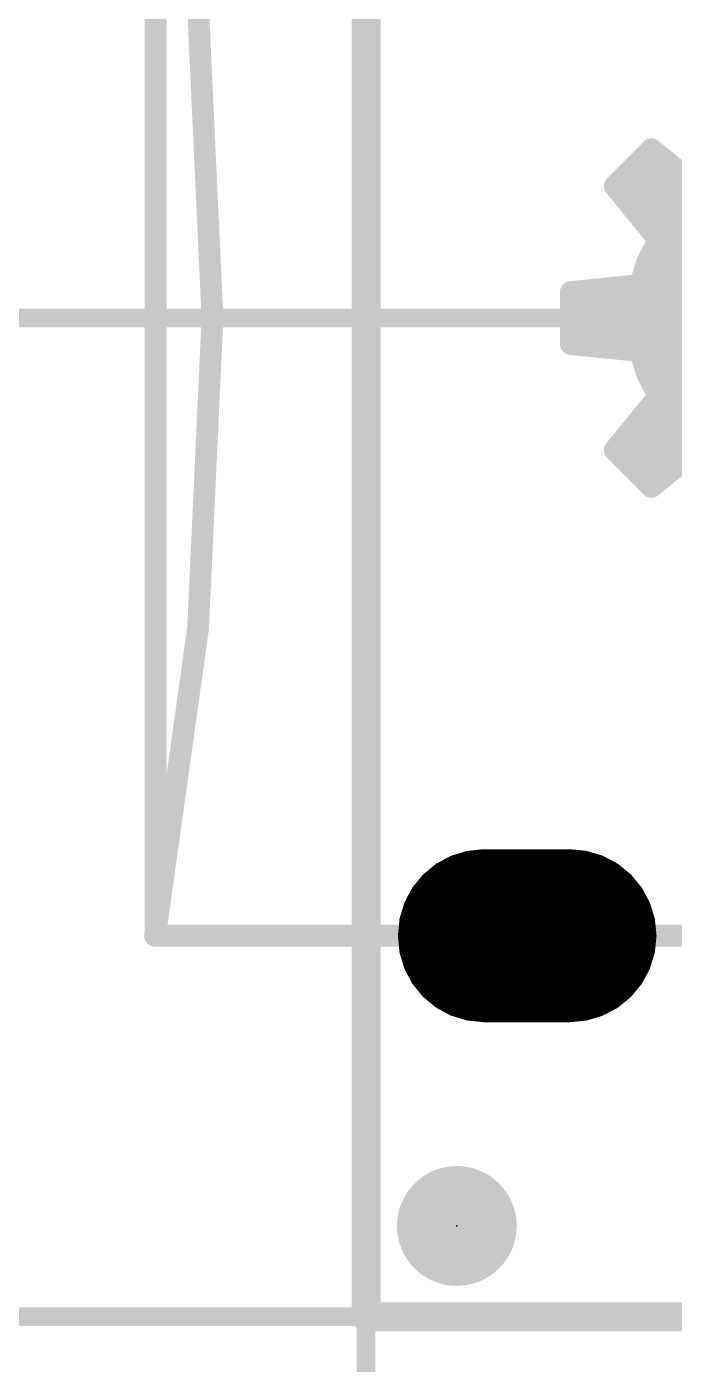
# Model space of a CAD drawing. Extents: x -22.2 to 64.4, y -24.7 to 14.1.
# Drawn here: x -2.37 to 2.16, y -0.33 to 9.02 of the extents above; entities that cross this region are included whole.
import ezdxf

# ---------------------------------------------------------------- set-up
doc = ezdxf.new("R2010")
doc.units = 0
for name, color, linetype in [('1', 12, 'CONTINUOUS'), ('16', 132, 'CONTINUOUS'), ('20', 31, 'CONTINUOUS'), ('21', 253, 'CONTINUOUS'), ('22', 253, 'CONTINUOUS'), ('23', 53, 'CONTINUOUS'), ('24', 53, 'CONTINUOUS'), ('29', 253, 'CONTINUOUS'), ('47', 253, 'CONTINUOUS'), ('51', 253, 'CONTINUOUS'), ('52', 253, 'CONTINUOUS')]:
    doc.layers.add(name, color=color, linetype=linetype)

# ---------------------------------------------------------------- blocks, each defined once
blk = doc.blocks.new('PIE')
at = {"const_width": 0.5}
blk.add_lwpolyline([(0, -0.25, 1), (0, 0.25, 1), (0, -0.25)], format="xyb", dxfattribs=at)
blk = doc.blocks.new('RECT160000X256000R100')
at = {"const_width": 0.5}
blk.add_lwpolyline([(0.25, -0.3), (0.25, 0.3, 0.4142), (0, 0.55), (0, 0.55, 0.4142), (-0.25, 0.3), (-0.25, -0.3, 0.4142), (0, -0.55), (0, -0.55, 0.4142)], format="xyb", close=True, dxfattribs=at)
blk.add_solid([(-0.0254, -0.3254), (0.0254, -0.3254), (-0.0254, 0.3254), (0.0254, 0.3254)])

msp = doc.modelspace()

# ---------------------------------------------------------------- linework, layer by layer
at = {"layer": '1', "const_width": 0.2032}
for points in [[(0, 0), (0, 13.97)], [(38.1, 0), (0, 0)]]:
    msp.add_lwpolyline(points, dxfattribs=at)
at = {"layer": '1', "const_width": 0.1016}
for points in [[(0, 0.0508, 1), (0, -0.0508)], [(-0.0508, 0, 1), (0.0508, 0)]]:
    msp.add_lwpolyline(points, format="xyb", dxfattribs=at)
at = {"layer": '16', "const_width": 0.2032}
for points in [[(0, 0), (0, 13.97)], [(38.1, 0), (0, 0)]]:
    msp.add_lwpolyline(points, dxfattribs=at)
at = {"layer": '16', "const_width": 0.1016}
for points in [[(0, 0.0508, 1), (0, -0.0508)], [(-0.0508, 0, 1), (0.0508, 0)]]:
    msp.add_lwpolyline(points, format="xyb", dxfattribs=at)
at = {"layer": '20', "const_width": 0.2032}
for points in [[(0, 13.97), (0, 0)], [(0, 0), (38.1, 0)]]:
    msp.add_lwpolyline(points, dxfattribs=at)
at = {"layer": '20', "const_width": 0.1016}
for points in [[(0, 0.0508, 1), (0, -0.0508)], [(-0.0508, 0, 1), (0.0508, 0)]]:
    msp.add_lwpolyline(points, format="xyb", dxfattribs=at)
at = {"layer": '21', "const_width": 0.1524}
msp.add_lwpolyline([(4.023, 2.665), (2.223, 2.665)], dxfattribs=at)
at = {"layer": '21', "const_width": 0.0762}
msp.add_lwpolyline([(2.223, 2.7031, 1), (2.223, 2.6269)], format="xyb", dxfattribs=at)
at = {"layer": '22', "const_width": 0.15}
for points in [[(1.739, 7.9085), (1.9975, 8.167)], [(1.9975, 8.167), (2.3745, 7.8596)], [(1.9305, 8.1), (2.0797, 8.1)], [(2.0464, 7.5315), (1.739, 7.9085)], [(1.7805, 7.95), (2.2636, 7.95)], [(1.8275, 7.8), (4.0145, 7.8)], [(1.9498, 7.65), (3.8922, 7.65)], [(1.9682, 7.3797), (2.0464, 7.5315)], [(2.0302, 7.5), (3.8118, 7.5)], [(1.9161, 7.217), (1.9682, 7.3797)], [(1.9587, 7.35), (2.6304, 7.35)], [(1.4322, 7.1678), (1.9161, 7.217)], [(1.4322, 6.8022), (1.4322, 7.1678)], [(1.7489, 7.2), (2.5083, 7.2)], [(1.4322, 7.05), (2.4574, 7.05)], [(1.4322, 6.9), (2.4631, 6.9)], [(1.9161, 6.753), (1.4322, 6.8022)], [(1.9682, 6.5903), (1.9161, 6.753)], [(1.9171, 6.75), (2.5185, 6.75)], [(1.9651, 6.6), (2.6596, 6.6)], [(2.0464, 6.4385), (1.9682, 6.5903)], [(1.739, 6.0615), (2.0464, 6.4385)], [(2.0405, 6.45), (3.8015, 6.45)], [(1.9335, 6.3), (3.9085, 6.3)], [(1.8112, 6.15), (4.0308, 6.15)], [(2.3745, 6.1104), (1.9975, 5.803)], [(1.9975, 5.803), (1.739, 6.0615)], [(1.8005, 6), (2.2391, 6)], [(1.9505, 5.85), (2.0551, 5.85)]]:
    msp.add_lwpolyline(points, dxfattribs=at)
at = {"layer": '22', "const_width": 0.075}
for points in [[(2.0212, 8.1961, 1), (1.9738, 8.1379)], [(2.024, 8.1405, 1), (1.971, 8.1935)], [(1.9305, 8.1375, 1), (1.9305, 8.0625)], [(2.0797, 8.0625, 1), (2.0797, 8.1375)], [(1.7681, 7.9322, 1), (1.7099, 7.8848)], [(1.7125, 7.935, 1), (1.7655, 7.882)], [(1.7805, 7.9875, 1), (1.7805, 7.9125)], [(1.8275, 7.8375, 1), (1.8275, 7.7625)], [(1.9498, 7.6875, 1), (1.9498, 7.6125)], [(2.0797, 7.5143, 1), (2.0131, 7.5487)], [(2.0173, 7.5078, 1), (2.0755, 7.5552)], [(2.0302, 7.5375, 1), (2.0302, 7.4625)], [(1.9587, 7.3875, 1), (1.9587, 7.3125)], [(1.9348, 7.3968, 1), (2.0015, 7.3625)], [(2.0039, 7.3682, 1), (1.9325, 7.3911)], [(1.4697, 7.1678, 1), (1.3947, 7.1678)], [(1.4284, 7.2051, 1), (1.436, 7.1305)], [(1.7489, 7.2375, 1), (1.7489, 7.1625)], [(1.8804, 7.2284, 1), (1.9518, 7.2056)], [(1.9199, 7.1797, 1), (1.9123, 7.2543)], [(1.4322, 7.0875, 1), (1.4322, 7.0125)], [(1.4322, 6.9375, 1), (1.4322, 6.8625)], [(1.436, 6.8395, 1), (1.4284, 6.7649)], [(1.3947, 6.8022, 1), (1.4697, 6.8022)], [(1.9518, 6.7644, 1), (1.8804, 6.7416)], [(1.9171, 6.7875, 1), (1.9171, 6.7125)], [(1.9123, 6.7157, 1), (1.9199, 6.7903)], [(1.9651, 6.6375, 1), (1.9651, 6.5625)], [(2.0015, 6.6075, 1), (1.9348, 6.5732)], [(1.9325, 6.5789, 1), (2.0039, 6.6018)], [(2.0405, 6.4875, 1), (2.0405, 6.4125)], [(2.0131, 6.4213, 1), (2.0797, 6.4557)], [(2.0755, 6.4148, 1), (2.0173, 6.4622)], [(1.9335, 6.3375, 1), (1.9335, 6.2625)], [(1.8112, 6.1875, 1), (1.8112, 6.1125)], [(1.7655, 6.088, 1), (1.7125, 6.035)], [(1.7099, 6.0852, 1), (1.7681, 6.0378)], [(1.8005, 6.0375, 1), (1.8005, 5.9625)], [(1.9505, 5.8875, 1), (1.9505, 5.8125)], [(2.0551, 5.8125, 1), (2.0551, 5.8875)], [(1.9738, 5.8321, 1), (2.0212, 5.7739)], [(1.971, 5.7765, 1), (2.024, 5.8295)]]:
    msp.add_lwpolyline(points, format="xyb", dxfattribs=at)
at = {"layer": '23'}
msp.add_point((0.635, 0.635), dxfattribs=at)
at = {"layer": '24'}
msp.add_point((0.635, 0.635), dxfattribs=at)
at = {"layer": '29', "const_width": 0.01}
for points in [[(0.4915, 3.1629), (0.5945, 3.2186)], [(0.5231, 3.18), (1.7295, 3.18)], [(0.5416, 3.19), (1.7106, 3.19)], [(0.5602, 3.2), (1.6917, 3.2)], [(0.5787, 3.21), (1.6728, 3.21)], [(0.5945, 3.2186), (0.7065, 3.253)], [(0.5992, 3.22), (1.6539, 3.22)], [(0.6317, 3.23), (1.6206, 3.23)], [(0.6642, 3.24), (1.5871, 3.24)], [(0.6966, 3.25), (1.5537, 3.25)], [(0.7065, 3.253), (0.823, 3.265)], [(0.7743, 3.26), (1.476, 3.26)], [(0.823, 3.265), (1.423, 3.265)], [(1.423, 3.265), (1.5406, 3.2539)], [(1.5406, 3.2539), (1.6538, 3.2201)], [(1.6538, 3.2201), (1.7582, 3.1648)], [(0.3273, 2.9974), (0.4012, 3.0882)], [(0.4012, 3.0882), (0.4915, 3.1629)], [(0.4034, 3.09), (1.85, 3.09)], [(0.4155, 3.1), (1.8378, 3.1)], [(0.4275, 3.11), (1.8256, 3.11)], [(0.4396, 3.12), (1.8133, 3.12)], [(0.4517, 3.13), (1.801, 3.13)], [(0.4638, 3.14), (1.7887, 3.14)], [(0.4759, 3.15), (1.7764, 3.15)], [(0.4879, 3.16), (1.7641, 3.16)], [(0.5046, 3.17), (1.7484, 3.17)], [(1.7582, 3.1648), (1.8498, 3.0903)], [(1.8498, 3.0903), (1.9251, 2.9993)], [(0.2725, 2.8938), (0.3273, 2.9974)], [(0.3234, 2.99), (1.9301, 2.99)], [(0.3294, 3), (1.9245, 3)], [(0.3376, 3.01), (1.9162, 3.01)], [(0.3457, 3.02), (1.9079, 3.02)], [(0.3539, 3.03), (1.8997, 3.03)], [(0.362, 3.04), (1.8914, 3.04)], [(0.3701, 3.05), (1.8831, 3.05)], [(0.3783, 3.06), (1.8748, 3.06)], [(0.3864, 3.07), (1.8666, 3.07)], [(0.3945, 3.08), (1.8583, 3.08)], [(1.9251, 2.9993), (1.9812, 2.8954)], [(0.2758, 2.9), (1.9787, 2.9)], [(0.2811, 2.91), (1.9733, 2.91)], [(0.2864, 2.92), (1.9679, 2.92)], [(0.2917, 2.93), (1.9625, 2.93)], [(0.2969, 2.94), (1.9571, 2.94)], [(0.3022, 2.95), (1.9517, 2.95)], [(0.3075, 2.96), (1.9463, 2.96)], [(0.3128, 2.97), (1.9409, 2.97)], [(0.3181, 2.98), (1.9355, 2.98)], [(1.9812, 2.8954), (2.0159, 2.7825)], [(0.239, 2.7816), (0.2725, 2.8938)], [(0.2475, 2.81), (2.0075, 2.81)], [(0.2505, 2.82), (2.0044, 2.82)], [(0.2534, 2.83), (2.0013, 2.83)], [(0.2564, 2.84), (1.9982, 2.84)], [(0.2594, 2.85), (1.9952, 2.85)], [(0.2624, 2.86), (1.9921, 2.86)], [(0.2654, 2.87), (1.989, 2.87)], [(0.2684, 2.88), (1.9859, 2.88)], [(0.2714, 2.89), (1.9828, 2.89)], [(0.228, 2.665), (0.239, 2.7816)], [(0.2322, 2.71), (2.0234, 2.71)], [(0.2332, 2.72), (2.0224, 2.72)], [(0.2341, 2.73), (2.0213, 2.73)], [(0.2351, 2.74), (2.0203, 2.74)], [(0.236, 2.75), (2.0193, 2.75)], [(0.237, 2.76), (2.0182, 2.76)], [(0.2379, 2.77), (2.0172, 2.77)], [(0.2388, 2.78), (2.0162, 2.78)], [(0.2415, 2.79), (2.0136, 2.79)], [(0.2445, 2.8), (2.0105, 2.8)], [(2.0159, 2.7825), (2.028, 2.665)], [(0.239, 2.5484), (0.228, 2.665)], [(0.2285, 2.67), (2.0275, 2.67)], [(0.2285, 2.66), (2.0275, 2.66)], [(0.2294, 2.68), (2.0265, 2.68)], [(0.2294, 2.65), (2.0265, 2.65)], [(0.2304, 2.69), (2.0254, 2.69)], [(0.2304, 2.64), (2.0254, 2.64)], [(0.2313, 2.7), (2.0244, 2.7)], [(0.2313, 2.63), (2.0244, 2.63)], [(0.2322, 2.62), (2.0234, 2.62)], [(2.028, 2.665), (2.0159, 2.5475)], [(0.2332, 2.61), (2.0224, 2.61)], [(0.2341, 2.6), (2.0213, 2.6)], [(0.2351, 2.59), (2.0203, 2.59)], [(0.236, 2.58), (2.0193, 2.58)], [(0.237, 2.57), (2.0182, 2.57)], [(0.2379, 2.56), (2.0172, 2.56)], [(0.2388, 2.55), (2.0162, 2.55)], [(0.2725, 2.4362), (0.239, 2.5484)], [(0.2415, 2.54), (2.0136, 2.54)], [(0.2445, 2.53), (2.0105, 2.53)], [(2.0159, 2.5475), (1.9812, 2.4346)], [(0.2475, 2.52), (2.0075, 2.52)], [(0.2505, 2.51), (2.0044, 2.51)], [(0.2535, 2.5), (2.0013, 2.5)], [(0.2564, 2.49), (1.9982, 2.49)], [(0.2594, 2.48), (1.9952, 2.48)], [(0.2624, 2.47), (1.9921, 2.47)], [(0.2654, 2.46), (1.989, 2.46)], [(0.2684, 2.45), (1.9859, 2.45)], [(0.2714, 2.44), (1.9828, 2.44)], [(0.3273, 2.3326), (0.2725, 2.4362)], [(0.2758, 2.43), (1.9787, 2.43)], [(1.9812, 2.4346), (1.9251, 2.3307)], [(0.2811, 2.42), (1.9733, 2.42)], [(0.2864, 2.41), (1.9679, 2.41)], [(0.2917, 2.4), (1.9625, 2.4)], [(0.2969, 2.39), (1.9571, 2.39)], [(0.3022, 2.38), (1.9517, 2.38)], [(0.3075, 2.37), (1.9463, 2.37)], [(0.3128, 2.36), (1.9409, 2.36)], [(0.3181, 2.35), (1.9355, 2.35)], [(0.3234, 2.34), (1.9301, 2.34)], [(0.4012, 2.2418), (0.3273, 2.3326)], [(0.3294, 2.33), (1.9245, 2.33)], [(0.3376, 2.32), (1.9162, 2.32)], [(0.3457, 2.31), (1.908, 2.31)], [(0.3539, 2.3), (1.8997, 2.3)], [(0.362, 2.29), (1.8914, 2.29)], [(0.3701, 2.28), (1.8831, 2.28)], [(0.3783, 2.27), (1.8748, 2.27)], [(0.3864, 2.26), (1.8666, 2.26)], [(0.3945, 2.25), (1.8583, 2.25)], [(0.4915, 2.1671), (0.4012, 2.2418)], [(1.9251, 2.3307), (1.8498, 2.2397)], [(0.4034, 2.24), (1.85, 2.24)], [(0.4155, 2.23), (1.8378, 2.23)], [(0.4275, 2.22), (1.8256, 2.22)], [(0.4396, 2.21), (1.8133, 2.21)], [(0.4517, 2.2), (1.801, 2.2)], [(0.4638, 2.19), (1.7887, 2.19)], [(0.4759, 2.18), (1.7764, 2.18)], [(0.4879, 2.17), (1.7641, 2.17)], [(0.5945, 2.1114), (0.4915, 2.1671)], [(0.5046, 2.16), (1.7484, 2.16)], [(0.5231, 2.15), (1.7295, 2.15)], [(1.7582, 2.1652), (1.6538, 2.1099)], [(1.8498, 2.2397), (1.7582, 2.1652)], [(0.5416, 2.14), (1.7106, 2.14)], [(0.5602, 2.13), (1.6917, 2.13)], [(0.5787, 2.12), (1.6728, 2.12)], [(0.7065, 2.077), (0.5945, 2.1114)], [(0.5992, 2.11), (1.6539, 2.11)], [(0.6317, 2.1), (1.6206, 2.1)], [(0.6642, 2.09), (1.5871, 2.09)], [(0.6966, 2.08), (1.5537, 2.08)], [(0.823, 2.065), (0.7065, 2.077)], [(0.7743, 2.07), (1.476, 2.07)], [(1.423, 2.065), (0.823, 2.065)], [(1.5406, 2.0761), (1.423, 2.065)], [(1.6538, 2.1099), (1.5406, 2.0761)]]:
    msp.add_lwpolyline(points, dxfattribs=at)
at = {"layer": '29', "const_width": 0.005}
for points in [[(0.5231, 3.1825, 1), (0.5231, 3.1775)], [(0.5416, 3.1925, 1), (0.5416, 3.1875)], [(0.5602, 3.2025, 1), (0.5602, 3.1975)], [(0.5787, 3.2125, 1), (0.5787, 3.2075)], [(0.5938, 3.221, 1), (0.5953, 3.2162)], [(0.5957, 3.2164, 1), (0.5933, 3.2208)], [(0.5992, 3.2225, 1), (0.5992, 3.2175)], [(0.6317, 3.2325, 1), (0.6317, 3.2275)], [(0.6642, 3.2425, 1), (0.6642, 3.2375)], [(0.6966, 3.2525, 1), (0.6966, 3.2475)], [(0.7062, 3.2555, 1), (0.7067, 3.2505)], [(0.7072, 3.2506, 1), (0.7057, 3.2554)], [(0.7743, 3.2625, 1), (0.7743, 3.2575)], [(0.823, 3.2675, 1), (0.823, 3.2625)], [(0.8233, 3.2625, 1), (0.8227, 3.2675)], [(1.4232, 3.2675, 1), (1.4228, 3.2625)], [(1.423, 3.2625, 1), (1.423, 3.2675)], [(1.476, 3.2575, 1), (1.476, 3.2625)], [(1.5413, 3.2563, 1), (1.5399, 3.2515)], [(1.5404, 3.2514, 1), (1.5408, 3.2564)], [(1.5537, 3.2475, 1), (1.5537, 3.2525)], [(1.5871, 3.2375, 1), (1.5871, 3.2425)], [(1.6206, 3.2275, 1), (1.6206, 3.2325)], [(1.6549, 3.2223, 1), (1.6526, 3.2179)], [(1.653, 3.2177, 1), (1.6545, 3.2225)], [(1.6539, 3.2175, 1), (1.6539, 3.2225)], [(1.6728, 3.2075, 1), (1.6728, 3.2125)], [(1.6917, 3.1975, 1), (1.6917, 3.2025)], [(1.7106, 3.1875, 1), (1.7106, 3.1925)], [(1.7295, 3.1775, 1), (1.7295, 3.1825)], [(0.3996, 3.0902, 1), (0.4028, 3.0863)], [(0.4032, 3.0867, 1), (0.3993, 3.0898)], [(0.4034, 3.0925, 1), (0.4034, 3.0875)], [(0.4155, 3.1025, 1), (0.4155, 3.0975)], [(0.4275, 3.1125, 1), (0.4275, 3.1075)], [(0.4396, 3.1225, 1), (0.4396, 3.1175)], [(0.4517, 3.1325, 1), (0.4517, 3.1275)], [(0.4638, 3.1425, 1), (0.4638, 3.1375)], [(0.4759, 3.1525, 1), (0.4759, 3.1475)], [(0.4879, 3.1625, 1), (0.4879, 3.1575)], [(0.4903, 3.1651, 1), (0.4927, 3.1607)], [(0.4931, 3.161, 1), (0.4899, 3.1648)], [(0.5046, 3.1725, 1), (0.5046, 3.1675)], [(1.7484, 3.1675, 1), (1.7484, 3.1725)], [(1.7597, 3.1668, 1), (1.7566, 3.1629)], [(1.757, 3.1626, 1), (1.7593, 3.1671)], [(1.7641, 3.1575, 1), (1.7641, 3.1625)], [(1.7764, 3.1475, 1), (1.7764, 3.1525)], [(1.7887, 3.1375, 1), (1.7887, 3.1425)], [(1.801, 3.1275, 1), (1.801, 3.1325)], [(1.8133, 3.1175, 1), (1.8133, 3.1225)], [(1.8256, 3.1075, 1), (1.8256, 3.1125)], [(1.8378, 3.0975, 1), (1.8378, 3.1025)], [(1.8517, 3.0919, 1), (1.8478, 3.0887)], [(1.8482, 3.0884, 1), (1.8513, 3.0922)], [(1.85, 3.0875, 1), (1.85, 3.0925)], [(0.3234, 2.9925, 1), (0.3234, 2.9875)], [(0.3254, 2.999, 1), (0.3292, 2.9958)], [(0.3295, 2.9962, 1), (0.3251, 2.9985)], [(0.3294, 3.0025, 1), (0.3294, 2.9975)], [(0.3376, 3.0125, 1), (0.3376, 3.0075)], [(0.3457, 3.0225, 1), (0.3457, 3.0175)], [(0.3539, 3.0325, 1), (0.3539, 3.0275)], [(0.362, 3.0425, 1), (0.362, 3.0375)], [(0.3701, 3.0525, 1), (0.3701, 3.0475)], [(0.3783, 3.0625, 1), (0.3783, 3.0575)], [(0.3864, 3.0725, 1), (0.3864, 3.0675)], [(0.3945, 3.0825, 1), (0.3945, 3.0775)], [(1.8583, 3.0775, 1), (1.8583, 3.0825)], [(1.8666, 3.0675, 1), (1.8666, 3.0725)], [(1.8748, 3.0575, 1), (1.8748, 3.0625)], [(1.8831, 3.0475, 1), (1.8831, 3.0525)], [(1.8914, 3.0375, 1), (1.8914, 3.0425)], [(1.8997, 3.0275, 1), (1.8997, 3.0325)], [(1.9079, 3.0175, 1), (1.9079, 3.0225)], [(1.9162, 3.0075, 1), (1.9162, 3.0125)], [(1.9273, 3.0005, 1), (1.9229, 2.9981)], [(1.9231, 2.9977, 1), (1.927, 3.0009)], [(1.9245, 2.9975, 1), (1.9245, 3.0025)], [(1.9301, 2.9875, 1), (1.9301, 2.9925)], [(0.2758, 2.9025, 1), (0.2758, 2.8975)], [(0.2811, 2.9125, 1), (0.2811, 2.9075)], [(0.2864, 2.9225, 1), (0.2864, 2.9175)], [(0.2917, 2.9325, 1), (0.2917, 2.9275)], [(0.2969, 2.9425, 1), (0.2969, 2.9375)], [(0.3022, 2.9525, 1), (0.3022, 2.9475)], [(0.3075, 2.9625, 1), (0.3075, 2.9575)], [(0.3128, 2.9725, 1), (0.3128, 2.9675)], [(0.3181, 2.9825, 1), (0.3181, 2.9775)], [(1.9355, 2.9775, 1), (1.9355, 2.9825)], [(1.9409, 2.9675, 1), (1.9409, 2.9725)], [(1.9463, 2.9575, 1), (1.9463, 2.9625)], [(1.9517, 2.9475, 1), (1.9517, 2.9525)], [(1.9571, 2.9375, 1), (1.9571, 2.9425)], [(1.9625, 2.9275, 1), (1.9625, 2.9325)], [(1.9679, 2.9175, 1), (1.9679, 2.9225)], [(1.9733, 2.9075, 1), (1.9733, 2.9125)], [(1.9787, 2.8975, 1), (1.9787, 2.9025)], [(1.9836, 2.8961, 1), (1.9788, 2.8946)], [(0.2475, 2.8125, 1), (0.2475, 2.8075)], [(0.2505, 2.8225, 1), (0.2505, 2.8175)], [(0.2534, 2.8325, 1), (0.2534, 2.8275)], [(0.2564, 2.8425, 1), (0.2564, 2.8375)], [(0.2594, 2.8525, 1), (0.2594, 2.8475)], [(0.2624, 2.8625, 1), (0.2624, 2.8575)], [(0.2654, 2.8725, 1), (0.2654, 2.8675)], [(0.2684, 2.8825, 1), (0.2684, 2.8775)], [(0.2714, 2.8925, 1), (0.2714, 2.8875)], [(0.2703, 2.895, 1), (0.2747, 2.8927)], [(0.2749, 2.8931, 1), (0.2701, 2.8946)], [(1.979, 2.8942, 1), (1.9834, 2.8966)], [(1.9828, 2.8875, 1), (1.9828, 2.8925)], [(1.9859, 2.8775, 1), (1.9859, 2.8825)], [(1.989, 2.8675, 1), (1.989, 2.8725)], [(1.9921, 2.8575, 1), (1.9921, 2.8625)], [(1.9952, 2.8475, 1), (1.9952, 2.8525)], [(1.9982, 2.8375, 1), (1.9982, 2.8425)], [(2.0013, 2.8275, 1), (2.0013, 2.8325)], [(2.0044, 2.8175, 1), (2.0044, 2.8225)], [(2.0075, 2.8075, 1), (2.0075, 2.8125)], [(0.2322, 2.7125, 1), (0.2322, 2.7075)], [(0.2332, 2.7225, 1), (0.2332, 2.7175)], [(0.2341, 2.7325, 1), (0.2341, 2.7275)], [(0.2351, 2.7425, 1), (0.2351, 2.7375)], [(0.236, 2.7525, 1), (0.236, 2.7475)], [(0.237, 2.7625, 1), (0.237, 2.7575)], [(0.2379, 2.7725, 1), (0.2379, 2.7675)], [(0.2388, 2.7825, 1), (0.2388, 2.7775)], [(0.2415, 2.7814, 1), (0.2365, 2.7819)], [(0.2366, 2.7823, 1), (0.2414, 2.7809)], [(0.2415, 2.7925, 1), (0.2415, 2.7875)], [(0.2445, 2.8025, 1), (0.2445, 2.7975)], [(2.0105, 2.7975, 1), (2.0105, 2.8025)], [(2.0184, 2.7827, 1), (2.0134, 2.7822)], [(2.0135, 2.7818, 1), (2.0183, 2.7832)], [(2.0136, 2.7875, 1), (2.0136, 2.7925)], [(2.0162, 2.7775, 1), (2.0162, 2.7825)], [(2.0172, 2.7675, 1), (2.0172, 2.7725)], [(2.0182, 2.7575, 1), (2.0182, 2.7625)], [(2.0193, 2.7475, 1), (2.0193, 2.7525)], [(2.0203, 2.7375, 1), (2.0203, 2.7425)], [(2.0213, 2.7275, 1), (2.0213, 2.7325)], [(2.0224, 2.7175, 1), (2.0224, 2.7225)], [(2.0234, 2.7075, 1), (2.0234, 2.7125)], [(0.2305, 2.6652, 1), (0.2255, 2.6648)], [(0.2255, 2.6652, 1), (0.2305, 2.6648)], [(0.2285, 2.6725, 1), (0.2285, 2.6675)], [(0.2285, 2.6625, 1), (0.2285, 2.6575)], [(0.2294, 2.6825, 1), (0.2294, 2.6775)], [(0.2294, 2.6525, 1), (0.2294, 2.6475)], [(0.2304, 2.6925, 1), (0.2304, 2.6875)], [(0.2304, 2.6425, 1), (0.2304, 2.6375)], [(0.2313, 2.7025, 1), (0.2313, 2.6975)], [(0.2313, 2.6325, 1), (0.2313, 2.6275)], [(0.2322, 2.6225, 1), (0.2322, 2.6175)], [(2.0234, 2.6175, 1), (2.0234, 2.6225)], [(2.0244, 2.6975, 1), (2.0244, 2.7025)], [(2.0244, 2.6275, 1), (2.0244, 2.6325)], [(2.0254, 2.6875, 1), (2.0254, 2.6925)], [(2.0254, 2.6375, 1), (2.0254, 2.6425)], [(2.0305, 2.6647, 1), (2.0255, 2.6653)], [(2.0255, 2.6647, 1), (2.0305, 2.6653)], [(2.0265, 2.6775, 1), (2.0265, 2.6825)], [(2.0265, 2.6475, 1), (2.0265, 2.6525)], [(2.0275, 2.6675, 1), (2.0275, 2.6725)], [(2.0275, 2.6575, 1), (2.0275, 2.6625)], [(0.2332, 2.6125, 1), (0.2332, 2.6075)], [(0.2341, 2.6025, 1), (0.2341, 2.5975)], [(0.2351, 2.5925, 1), (0.2351, 2.5875)], [(0.236, 2.5825, 1), (0.236, 2.5775)], [(0.237, 2.5725, 1), (0.237, 2.5675)], [(0.2379, 2.5625, 1), (0.2379, 2.5575)], [(0.2388, 2.5525, 1), (0.2388, 2.5475)], [(0.2414, 2.5491, 1), (0.2366, 2.5477)], [(0.2365, 2.5481, 1), (0.2415, 2.5486)], [(0.2415, 2.5425, 1), (0.2415, 2.5375)], [(0.2445, 2.5325, 1), (0.2445, 2.5275)], [(2.0105, 2.5275, 1), (2.0105, 2.5325)], [(2.0134, 2.5478, 1), (2.0184, 2.5473)], [(2.0183, 2.5468, 1), (2.0135, 2.5482)], [(2.0136, 2.5375, 1), (2.0136, 2.5425)], [(2.0162, 2.5475, 1), (2.0162, 2.5525)], [(2.0172, 2.5575, 1), (2.0172, 2.5625)], [(2.0182, 2.5675, 1), (2.0182, 2.5725)], [(2.0193, 2.5775, 1), (2.0193, 2.5825)], [(2.0203, 2.5875, 1), (2.0203, 2.5925)], [(2.0213, 2.5975, 1), (2.0213, 2.6025)], [(2.0224, 2.6075, 1), (2.0224, 2.6125)], [(0.2475, 2.5225, 1), (0.2475, 2.5175)], [(0.2505, 2.5125, 1), (0.2505, 2.5075)], [(0.2535, 2.5025, 1), (0.2535, 2.4975)], [(0.2564, 2.4925, 1), (0.2564, 2.4875)], [(0.2594, 2.4825, 1), (0.2594, 2.4775)], [(0.2624, 2.4725, 1), (0.2624, 2.4675)], [(0.2654, 2.4625, 1), (0.2654, 2.4575)], [(0.2684, 2.4525, 1), (0.2684, 2.4475)], [(0.2714, 2.4425, 1), (0.2714, 2.4375)], [(0.2747, 2.4373, 1), (0.2703, 2.435)], [(0.2701, 2.4354, 1), (0.2749, 2.4369)], [(0.2758, 2.4325, 1), (0.2758, 2.4275)], [(1.9788, 2.4354, 1), (1.9836, 2.4339)], [(1.9787, 2.4275, 1), (1.9787, 2.4325)], [(1.9834, 2.4334, 1), (1.979, 2.4358)], [(1.9828, 2.4375, 1), (1.9828, 2.4425)], [(1.9859, 2.4475, 1), (1.9859, 2.4525)], [(1.989, 2.4575, 1), (1.989, 2.4625)], [(1.9921, 2.4675, 1), (1.9921, 2.4725)], [(1.9952, 2.4775, 1), (1.9952, 2.4825)], [(1.9982, 2.4875, 1), (1.9982, 2.4925)], [(2.0013, 2.4975, 1), (2.0013, 2.5025)], [(2.0044, 2.5075, 1), (2.0044, 2.5125)], [(2.0075, 2.5175, 1), (2.0075, 2.5225)], [(0.2811, 2.4225, 1), (0.2811, 2.4175)], [(0.2864, 2.4125, 1), (0.2864, 2.4075)], [(0.2917, 2.4025, 1), (0.2917, 2.3975)], [(0.2969, 2.3925, 1), (0.2969, 2.3875)], [(0.3022, 2.3825, 1), (0.3022, 2.3775)], [(0.3075, 2.3725, 1), (0.3075, 2.3675)], [(0.3128, 2.3625, 1), (0.3128, 2.3575)], [(0.3181, 2.3525, 1), (0.3181, 2.3475)], [(0.3234, 2.3425, 1), (0.3234, 2.3375)], [(1.9301, 2.3375, 1), (1.9301, 2.3425)], [(1.9355, 2.3475, 1), (1.9355, 2.3525)], [(1.9409, 2.3575, 1), (1.9409, 2.3625)], [(1.9463, 2.3675, 1), (1.9463, 2.3725)], [(1.9517, 2.3775, 1), (1.9517, 2.3825)], [(1.9571, 2.3875, 1), (1.9571, 2.3925)], [(1.9625, 2.3975, 1), (1.9625, 2.4025)], [(1.9679, 2.4075, 1), (1.9679, 2.4125)], [(1.9733, 2.4175, 1), (1.9733, 2.4225)], [(0.3292, 2.3342, 1), (0.3254, 2.331)], [(0.3251, 2.3315, 1), (0.3295, 2.3338)], [(0.3294, 2.3325, 1), (0.3294, 2.3275)], [(0.3376, 2.3225, 1), (0.3376, 2.3175)], [(0.3457, 2.3125, 1), (0.3457, 2.3075)], [(0.3539, 2.3025, 1), (0.3539, 2.2975)], [(0.362, 2.2925, 1), (0.362, 2.2875)], [(0.3701, 2.2825, 1), (0.3701, 2.2775)], [(0.3783, 2.2725, 1), (0.3783, 2.2675)], [(0.3864, 2.2625, 1), (0.3864, 2.2575)], [(0.3945, 2.2525, 1), (0.3945, 2.2475)], [(0.4028, 2.2437, 1), (0.3996, 2.2398)], [(0.3993, 2.2402, 1), (0.4032, 2.2433)], [(1.8583, 2.2475, 1), (1.8583, 2.2525)], [(1.8666, 2.2575, 1), (1.8666, 2.2625)], [(1.8748, 2.2675, 1), (1.8748, 2.2725)], [(1.8831, 2.2775, 1), (1.8831, 2.2825)], [(1.8914, 2.2875, 1), (1.8914, 2.2925)], [(1.8997, 2.2975, 1), (1.8997, 2.3025)], [(1.908, 2.3075, 1), (1.908, 2.3125)], [(1.9162, 2.3175, 1), (1.9162, 2.3225)], [(1.9229, 2.3319, 1), (1.9273, 2.3295)], [(1.927, 2.3291, 1), (1.9231, 2.3323)], [(1.9245, 2.3275, 1), (1.9245, 2.3325)], [(0.4034, 2.2425, 1), (0.4034, 2.2375)], [(0.4155, 2.2325, 1), (0.4155, 2.2275)], [(0.4275, 2.2225, 1), (0.4275, 2.2175)], [(0.4396, 2.2125, 1), (0.4396, 2.2075)], [(0.4517, 2.2025, 1), (0.4517, 2.1975)], [(0.4638, 2.1925, 1), (0.4638, 2.1875)], [(0.4759, 2.1825, 1), (0.4759, 2.1775)], [(0.4879, 2.1725, 1), (0.4879, 2.1675)], [(0.4927, 2.1693, 1), (0.4903, 2.1649)], [(0.4899, 2.1652, 1), (0.4931, 2.169)], [(0.5046, 2.1625, 1), (0.5046, 2.1575)], [(0.5231, 2.1525, 1), (0.5231, 2.1475)], [(1.7295, 2.1475, 1), (1.7295, 2.1525)], [(1.7484, 2.1575, 1), (1.7484, 2.1625)], [(1.7566, 2.1671, 1), (1.7597, 2.1632)], [(1.7593, 2.1629, 1), (1.757, 2.1674)], [(1.7641, 2.1675, 1), (1.7641, 2.1725)], [(1.7764, 2.1775, 1), (1.7764, 2.1825)], [(1.7887, 2.1875, 1), (1.7887, 2.1925)], [(1.801, 2.1975, 1), (1.801, 2.2025)], [(1.8133, 2.2075, 1), (1.8133, 2.2125)], [(1.8256, 2.2175, 1), (1.8256, 2.2225)], [(1.8378, 2.2275, 1), (1.8378, 2.2325)], [(1.8478, 2.2413, 1), (1.8517, 2.2381)], [(1.8513, 2.2378, 1), (1.8482, 2.2416)], [(1.85, 2.2375, 1), (1.85, 2.2425)], [(0.5416, 2.1425, 1), (0.5416, 2.1375)], [(0.5602, 2.1325, 1), (0.5602, 2.1275)], [(0.5787, 2.1225, 1), (0.5787, 2.1175)], [(0.5953, 2.1138, 1), (0.5938, 2.109)], [(0.5933, 2.1092, 1), (0.5957, 2.1136)], [(0.5992, 2.1125, 1), (0.5992, 2.1075)], [(0.6317, 2.1025, 1), (0.6317, 2.0975)], [(0.6642, 2.0925, 1), (0.6642, 2.0875)], [(0.6966, 2.0825, 1), (0.6966, 2.0775)], [(0.7067, 2.0795, 1), (0.7062, 2.0745)], [(0.7057, 2.0746, 1), (0.7072, 2.0794)], [(0.7743, 2.0725, 1), (0.7743, 2.0675)], [(0.823, 2.0675, 1), (0.823, 2.0625)], [(0.8227, 2.0625, 1), (0.8233, 2.0675)], [(1.4228, 2.0675, 1), (1.4232, 2.0625)], [(1.423, 2.0625, 1), (1.423, 2.0675)], [(1.476, 2.0675, 1), (1.476, 2.0725)], [(1.5399, 2.0785, 1), (1.5413, 2.0737)], [(1.5408, 2.0736, 1), (1.5404, 2.0786)], [(1.5537, 2.0775, 1), (1.5537, 2.0825)], [(1.5871, 2.0875, 1), (1.5871, 2.0925)], [(1.6206, 2.0975, 1), (1.6206, 2.1025)], [(1.6526, 2.1121, 1), (1.6549, 2.1077)], [(1.6545, 2.1075, 1), (1.653, 2.1123)], [(1.6539, 2.1075, 1), (1.6539, 2.1125)], [(1.6728, 2.1175, 1), (1.6728, 2.1225)], [(1.6917, 2.1275, 1), (1.6917, 2.1325)], [(1.7106, 2.1375, 1), (1.7106, 2.1425)]]:
    msp.add_lwpolyline(points, format="xyb", dxfattribs=at)
at = {"layer": '47', "const_width": 0.13}
for points in [[(22.86, 6.985), (-5.76, 6.985)], [(0, 6.985), (0, -4.49)], [(0, 0), (-8.935, 0)], [(22.86, 0), (-5.76, 0)], [(0, 0), (0, -8.935)]]:
    msp.add_lwpolyline(points, dxfattribs=at)
at = {"layer": '47', "const_width": 0.065}
for points in [[(0.0325, 6.985, 1), (-0.0325, 6.985)], [(0.0325, 0, 1), (-0.0325, 0)], [(0, -0.0325, 1), (0, 0.0325)]]:
    msp.add_lwpolyline(points, format="xyb", dxfattribs=at)
at = {"layer": '51'}
for points, const_width in [([(-1.477, 2.665, 0.0931), (-1.477, 11.305)], 0.1524), ([(0.8305, 3.165, 1), (0.8255, 3.165)], 0.005), ([(1.1305, 3.165, 1), (1.1255, 3.165)], 0.005), ([(1.4305, 3.165, 1), (1.4255, 3.165)], 0.005), ([(-1.472, 2.7031, 1), (-1.472, 2.6269)], 0.0762), ([(-1.5144, 2.672, 1), (-1.4396, 2.658)], 0.0762), ([(-1.5101, 2.665, 1), (-1.4339, 2.665)], 0.0762), ([(0.328, 2.6675, 1), (0.328, 2.6625)], 0.005), ([(1.928, 2.6625, 1), (1.928, 2.6675)], 0.005), ([(0.8255, 2.165, 1), (0.8305, 2.165)], 0.005), ([(1.1255, 2.165, 1), (1.1305, 2.165)], 0.005), ([(1.4255, 2.165, 1), (1.4305, 2.165)], 0.005)]:
    msp.add_lwpolyline(points, format="xyb", dxfattribs=dict(at, const_width=const_width))
for points, const_width in [([(-1.472, 11.305), (-1.472, 2.665)], 0.1524), ([(0.828, 3.165), (0.828, 2.165)], 0.01), ([(1.128, 3.165), (1.128, 2.165)], 0.01), ([(1.428, 3.165), (1.428, 2.165)], 0.01), ([(6.348, 2.665), (-1.472, 2.665)], 0.1524), ([(1.928, 2.665), (0.328, 2.665)], 0.01)]:
    msp.add_lwpolyline(points, dxfattribs=dict(at, const_width=const_width))
at = {"layer": '52', "const_width": 0.01}
for points in [[(1.128, 2.965), (1.128, 2.365)], [(1.728, 2.665), (0.528, 2.665)]]:
    msp.add_lwpolyline(points, dxfattribs=at)
at = {"layer": '52', "const_width": 0.005}
for points in [[(1.1305, 2.965, 1), (1.1255, 2.965)], [(0.528, 2.6675, 1), (0.528, 2.6625)], [(1.728, 2.6625, 1), (1.728, 2.6675)], [(1.1255, 2.365, 1), (1.1305, 2.365)]]:
    msp.add_lwpolyline(points, format="xyb", dxfattribs=at)

# ---------------------------------------------------------------- block references
at = {"layer": '1', "rotation": 90}
msp.add_blockref('RECT160000X256000R100', (1.128, 2.665), dxfattribs=at)
at = {"layer": '1', "xscale": 0.635, "yscale": 0.635}
msp.add_blockref('PIE', (0.635, 0.635), dxfattribs=at)
at = {"layer": '16', "rotation": 270}
msp.add_blockref('RECT160000X256000R100', (1.128, 2.665), dxfattribs=at)
at = {"layer": '16', "xscale": 0.635, "yscale": 0.635}
msp.add_blockref('PIE', (0.635, 0.635), dxfattribs=at)
at = {"layer": '29', "xscale": 0.8382, "yscale": 0.8382}
msp.add_blockref('PIE', (0.635, 0.635), dxfattribs=at)

doc.saveas('drawing.dxf')
